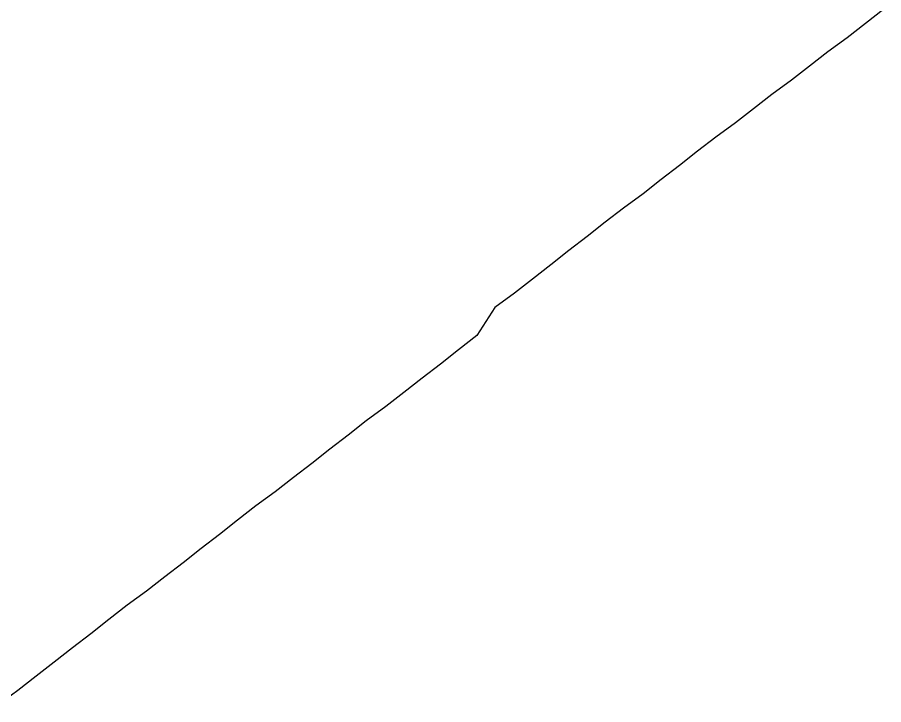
# Model space of a CAD drawing. Header units: millimetres. Extents: x 41 to 1041, y 1148 to 1248.
# Drawn here: x 54.271 to 54.887, y 1169.13 to 1169.619 of the extents above; entities that cross this region are included whole.
import ezdxf

# ---------------------------------------------------------------- set-up
doc = ezdxf.new("R2010")
doc.units = ezdxf.units.MM

msp = doc.modelspace()

# ---------------------------------------------------------------- linework, layer by layer
at = {"color": 3}
msp.add_polyline3d([(54.8869, 1169.62447, 0), (54.87397, 1169.61438, 0), (54.86104, 1169.60429, 0), (54.84711, 1169.5942, 0), (54.83418, 1169.58411, 0), (54.82124, 1169.57402, 0), (54.80731, 1169.56393, 0), (54.79438, 1169.55384, 0), (54.78145, 1169.54375, 0), (54.76752, 1169.53365, 0), (54.75459, 1169.52356, 0), (54.74166, 1169.51348, 0), (54.72873, 1169.50339, 0), (54.71579, 1169.4933, 0), (54.70186, 1169.4832, 0), (54.68893, 1169.47312, 0), (54.676, 1169.46303, 0), (54.66307, 1169.45294, 0), (54.65014, 1169.44285, 0), (54.63721, 1169.43276, 0), (54.62427, 1169.42267, 0), (54.61034, 1169.41258, 0), (54.59748, 1169.39249, 0), (54.58455, 1169.3824, 0), (54.57162, 1169.37231, 0), (54.55869, 1169.36222, 0), (54.54575, 1169.35213, 0), (54.53282, 1169.34205, 0), (54.51889, 1169.33195, 0), (54.50596, 1169.32186, 0), (54.49303, 1169.31177, 0), (54.4801, 1169.30168, 0), (54.46717, 1169.2916, 0), (54.45423, 1169.28151, 0), (54.4403, 1169.27141, 0), (54.42737, 1169.26132, 0), (54.41444, 1169.25123, 0), (54.40151, 1169.24115, 0), (54.38858, 1169.23106, 0), (54.37565, 1169.22097, 0), (54.36271, 1169.21088, 0), (54.34878, 1169.20079, 0), (54.33585, 1169.1907, 0), (54.32292, 1169.18061, 0), (54.30999, 1169.17052, 0), (54.29706, 1169.16043, 0), (54.28413, 1169.15034, 0), (54.2712, 1169.14025, 0), (54.25726, 1169.13016, 0)], dxfattribs=at)

doc.saveas('drawing.dxf')
